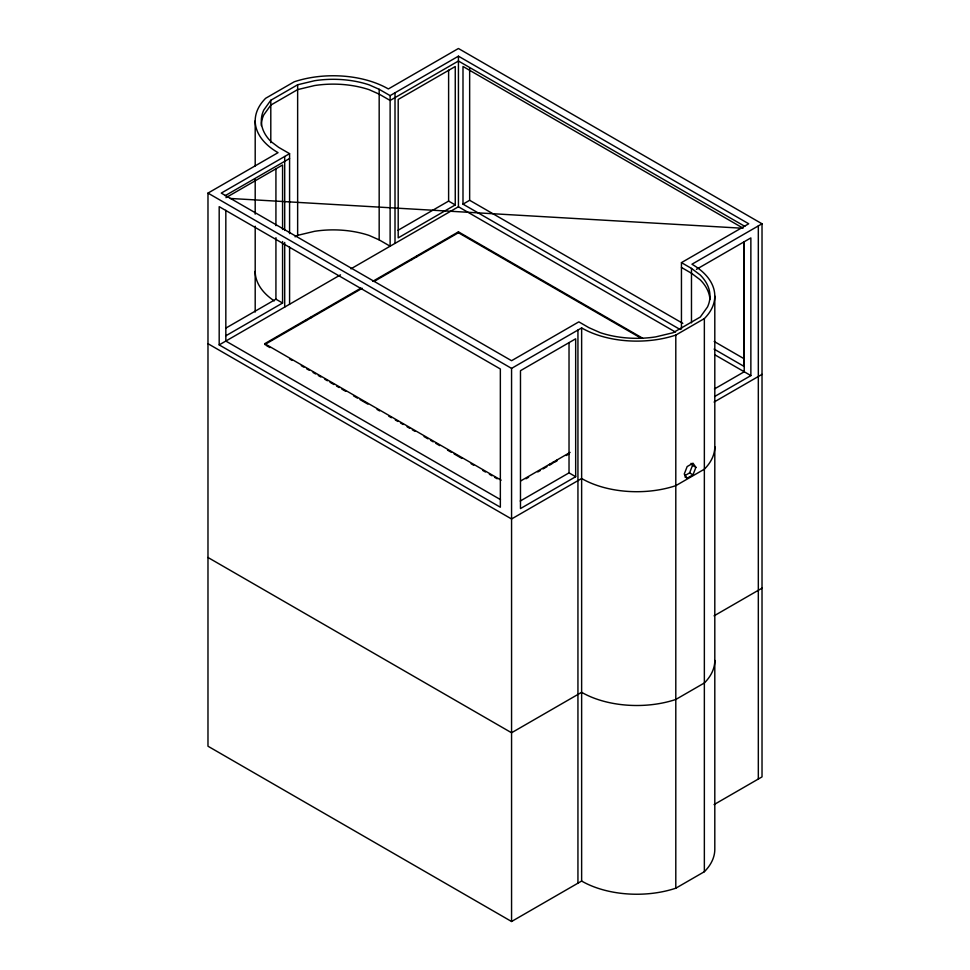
<?xml version="1.0" encoding="UTF-8"?>
<svg xmlns="http://www.w3.org/2000/svg" width="970" height="970" viewBox="0 0 970 970"><rect width="100%" height="100%" fill="white"/><g stroke="black" fill="none" stroke-linecap="round" stroke-linejoin="round"><path stroke-width="1.45" d="M684.941 475.579L689.597 472.899L692.507 465.394L691.052 463.32M692.992 474.851L695.902 467.346L692.992 463.199L687.16 466.57L684.25 474.075L687.16 478.21L692.992 474.851L689.597 472.899M681.449 329.06L681.449 262.627L748.731 223.779L458.434 56.175L390.122 95.618L379.173 89.301L369.146 84.863A71.889 41.504 0 0 0 314.595 80.716L297.644 84.766L270.8 100.262L263.767 110.059A71.889 41.504 0 0 0 270.957 141.547L278.645 147.343L289.581 153.66L289.581 233.624M714.805 296.08L714.805 849.199A78.012 45.044 0 0 1 704.353 871.715L675.799 888.205A78.012 45.044 0 0 1 581.636 881.051L511.566 921.5L207.98 746.221L207.98 193.103L278.05 152.654A78.012 45.044 0 0 1 265.647 98.285L294.201 81.795A78.012 45.044 0 0 1 388.364 88.949L458.434 48.5L762.02 223.779L762.02 776.897L714.078 804.579M289.581 153.66L221.269 193.103L511.566 360.707L578.847 321.858L588.887 327.654L600.212 332.661A73.174 42.244 0 0 0 655.732 336.881L673.083 332.734L700.291 317.032L707.482 307.005A73.174 42.244 0 0 0 700.17 274.946L691.477 268.411L681.449 262.627M225.149 195.697L289.581 158.498M225.962 197.674L282.573 164.985L282.573 229.502M295.086 236.825L297.644 235.346L314.595 231.296A71.889 41.504 0 0 1 369.146 235.443L379.173 239.881L390.122 246.198L390.122 95.618M225.743 328.163L275.929 299.196L282.573 303.028L282.573 241.506M398.027 230.29L448.613 201.093L455.257 204.925L455.257 66.518L398.197 99.461L398.197 237.88L455.257 204.925M225.962 335.717L282.573 303.028M219.184 344.896L219.184 206.658L500.35 368.988L500.35 507.225L219.184 344.896L340.506 274.849M350.946 268.823L458.434 206.768L675.508 332.092M742.862 228.047L462.993 66.469L462.993 204.137L469.65 200.293L682.807 323.362M362.234 288.284L264.725 344.58L264.725 343.695L360.925 288.151M372.674 281.373L458.434 231.854L642.589 338.178M373.983 281.494L458.434 232.739L641.279 338.3M207.98 193.103L511.566 368.382L581.636 327.921A78.012 45.044 0 0 0 675.799 335.087L704.353 318.596A78.012 45.044 0 0 0 691.949 264.228L762.02 223.779M696.46 269.32L750.865 237.905L750.865 375.596L714.599 396.548M520.732 480.914L570.105 452.408M525.982 478.768L528.601 477.252M537.768 471.953L540.387 470.45M543.006 468.934L546.934 466.667M552.027 463.733L549.566 465.151L549.566 464.266M554.549 462.278L557.12 460.786L557.12 459.901M566.213 455.536L568.808 454.033M520.247 501.029L569.026 472.863L575.671 476.707L575.671 338.809L520.478 370.685L520.478 508.571L575.671 476.707M714.429 388.97L744.22 371.765L744.22 241.639M714.078 402.053L762.02 374.371M714.078 615.841L762.02 588.159M230.339 198.462L742.693 228.253M744.814 226.349L458.434 61.013L390.122 100.456L379.173 94.138L369.146 89.689A71.889 41.504 0 0 0 314.595 85.542L297.644 89.604L270.8 105.1L263.767 114.897A71.889 41.504 0 0 0 261.318 125.639M681.449 267.453L691.477 273.249L700.17 279.784A73.174 42.244 0 0 1 709.931 299.536M714.199 341.488L744.281 358.851M462.993 204.137L680.091 329.473M714.09 349.103L744.172 366.466L744.172 242.415M714.732 354.741L750.865 375.596M692.507 465.394L695.902 467.346M684.905 476.913L687.16 478.21M264.725 343.695L501.114 480.174M266.035 345.332L269.951 347.587M289.545 358.9L292.152 360.416M301.294 365.69L303.913 367.193M306.52 368.709L309.127 370.213M313.055 372.48L315.662 373.983M318.269 375.487L320.888 377.003M324.804 379.258L327.411 380.774M330.03 382.277L333.947 384.544M336.554 386.048L339.173 387.551M341.779 389.067L345.696 391.322M353.541 395.845L357.457 398.112M360.064 399.616L367.897 404.138M377.039 409.425L379.658 410.928M388.8 416.203L391.407 417.718M395.324 419.974L397.942 421.489M400.549 422.993L403.168 424.508M407.085 426.764L409.692 428.267M412.311 429.783L414.917 431.286M424.06 436.573L427.976 438.828M430.595 440.332L433.202 441.847M435.821 443.351L439.737 445.618M447.57 450.141L451.486 452.396M454.105 453.911L461.938 458.434M471.08 463.708L473.687 465.224M482.83 470.498L485.449 472.002M489.365 474.269L491.972 475.773M494.591 477.288L497.198 478.792M500.459 499.611L225.828 341.064L225.828 210.332M207.98 343.695L511.566 518.974L581.636 478.513A78.012 45.044 0 0 0 675.799 485.667L704.353 469.189A78.012 45.044 0 0 0 714.805 446.673M207.98 557.483L511.566 732.762L581.636 692.313A78.012 45.044 0 0 0 675.799 699.467L704.353 682.977A78.012 45.044 0 0 0 714.805 660.461M758.322 225.913L758.322 779.031M704.353 318.596L704.353 871.715M691.477 268.411L691.477 322.84M675.799 335.087L675.799 888.205M581.636 327.921L581.636 881.051M577.938 330.055L577.938 883.185M569.026 342.555L569.026 472.863M553.252 462.132L553.252 463.017M511.566 368.382L511.566 921.5M469.65 68.688L469.65 200.293M458.434 56.175L458.434 206.768M458.434 231.854L458.434 232.739M448.613 70.204L448.613 201.093M416.748 255.922L416.748 256.808M411.85 258.76L411.85 259.633M395.008 92.793L395.008 243.385M379.173 89.301L379.173 239.881M311.321 316.79L311.321 317.675M306.423 319.627L306.423 320.5M297.644 84.766L297.644 235.346M289.581 247.144L289.581 304.24M284.695 156.485L284.695 230.436M284.695 242.464L284.695 307.078M275.929 168.659L275.929 225.67M275.929 237.674L275.929 299.196M270.8 100.262L270.8 142.663M255.195 120.801L255.195 165.979M255.195 179.535L255.195 214.164M255.195 226.216L255.195 312.049M274.267 300.894A78.012 45.044 0 0 1 255.195 271.394"/></g></svg>
